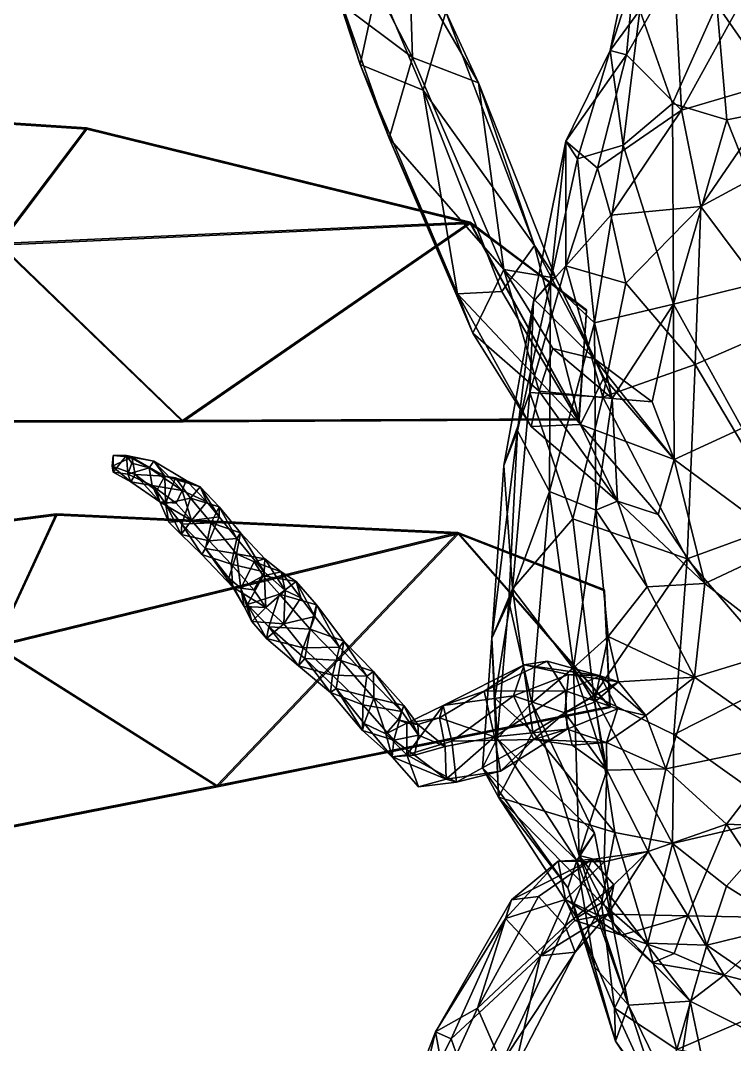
# Model space of a CAD drawing. Extents: x -0.038 to 0.038, y -0.0124 to 0.0347.
# Drawn here: x -0.00772 to -0.00054, y -0.00717 to 0.00313 of the extents above; entities that cross this region are included whole.
import ezdxf

# ---------------------------------------------------------------- set-up
doc = ezdxf.new("R2010")
doc.units = 0
doc.layers.add('DRAGNFLY$LWO', color=1, linetype='CONTINUOUS')

msp = doc.modelspace()

# ---------------------------------------------------------------- linework, layer by layer
at = {"layer": 'DRAGNFLY$LWO'}
for points in [[(0, 0.003018, 0.008512), (-0.00072, 0.003286, 0.008769), (0, 0.00751, 0.009779)], [(-0.003781, 0.002753, 0.006353), (-0.003811, 0.003695, 0.005991), (-0.004176, 0.003516, 0.006223)], [(-0.003444, 0.003213, 0.005571), (-0.003811, 0.003695, 0.005991), (-0.003117, 0.002499, 0.006169)], [(-0.003781, 0.002753, 0.006353), (-0.003117, 0.002499, 0.006169), (-0.003811, 0.003695, 0.005991)], [(-0.001553, 0.003571, 0.011023), (-0.001628, 0.003623, 0.010368), (-0.001792, 0.002824, 0.010406)], [(-0.001792, 0.002824, 0.010406), (-0.001628, 0.003623, 0.010368), (-0.001493, 0.00323, 0.009513)], [(-0.001553, 0.003571, 0.011023), (-0.001629, 0.002781, 0.011817), (-0.00115, 0.003617, 0.012001)], [(-0.001629, 0.002781, 0.011817), (-0.001074, 0.002223, 0.012993), (-0.00115, 0.003617, 0.012001)], [(-0.000341, 0.003558, 0.012691), (-0.00115, 0.003617, 0.012001), (-0.001074, 0.002223, 0.012993)], [(-0.004129, 0.003504, 0.005316), (-0.004307, 0.002682, 0.005535), (-0.004557, 0.003456, 0.005511)], [(-0.004486, 0.003282, 0.005959), (-0.003781, 0.002753, 0.006353), (-0.004176, 0.003516, 0.006223)], [(-0.004307, 0.002682, 0.005535), (-0.004129, 0.003504, 0.005316), (-0.003671, 0.002425, 0.005325)], [(-0.003444, 0.003213, 0.005571), (-0.003671, 0.002425, 0.005325), (-0.004129, 0.003504, 0.005316)], [(-0.001629, 0.002781, 0.011817), (-0.001553, 0.003571, 0.011023), (-0.001792, 0.002824, 0.010406)], [(0, 0.002542, 0.013335), (-0.000341, 0.003558, 0.012691), (-0.001074, 0.002223, 0.012993)], [(-0.004307, 0.002682, 0.005535), (-0.004486, 0.003282, 0.005959), (-0.004557, 0.003456, 0.005511)], [(-0.003781, 0.002753, 0.006353), (-0.004486, 0.003282, 0.005959), (-0.004014, 0.001943, 0.006141)], [(-0.004307, 0.002682, 0.005535), (-0.004014, 0.001943, 0.006141), (-0.004486, 0.003282, 0.005959)], [(-0.002552, 0.000862, 0.00596), (-0.003671, 0.002425, 0.005325), (-0.003444, 0.003213, 0.005571)], [(-0.002552, 0.000862, 0.00596), (-0.003444, 0.003213, 0.005571), (-0.003117, 0.002499, 0.006169)], [(-0.001792, 0.002824, 0.010406), (-0.001493, 0.00323, 0.009513), (-0.001661, 0.001871, 0.009329)], [(-0.001493, 0.00323, 0.009513), (-0.001164, 0.002291, 0.008907), (-0.001661, 0.001871, 0.009329)], [(-0.001493, 0.00323, 0.009513), (-0.00072, 0.003286, 0.008769), (-0.001164, 0.002291, 0.008907)], [(-0.000618, 0.002126, 0.008485), (-0.001164, 0.002291, 0.008907), (-0.00072, 0.003286, 0.008769)], [(-0.00072, 0.003286, 0.008769), (0, 0.002249, 0.008397), (-0.000618, 0.002126, 0.008485)], [(0, 0.002249, 0.008397), (-0.00072, 0.003286, 0.008769), (0, 0.003018, 0.008512)], [(-0.002239, 0.00191, 0.011663), (-0.001792, 0.002824, 0.010406), (-0.002119, 0.001733, 0.010044)], [(-0.001629, 0.002781, 0.011817), (-0.001792, 0.002824, 0.010406), (-0.002239, 0.00191, 0.011663)], [(-0.001629, 0.002781, 0.011817), (-0.002239, 0.00191, 0.011663), (-0.001921, 0.001639, 0.01309)], [(-0.002119, 0.001733, 0.010044), (-0.001792, 0.002824, 0.010406), (-0.001661, 0.001871, 0.009329)], [(-0.001074, 0.002223, 0.012993), (-0.001629, 0.002781, 0.011817), (-0.001921, 0.001639, 0.01309)], [(-0.003671, 0.002425, 0.005325), (-0.003327, 0.000377, 0.005948), (-0.004307, 0.002682, 0.005535)], [(-0.003327, 0.000377, 0.005948), (-0.004014, 0.001943, 0.006141), (-0.004307, 0.002682, 0.005535)], [(-0.004014, 0.001943, 0.006141), (-0.002862, 0.000621, 0.006762), (-0.003781, 0.002753, 0.006353)], [(-0.002862, 0.000621, 0.006762), (-0.003117, 0.002499, 0.006169), (-0.003781, 0.002753, 0.006353)], [(-0.002862, 0.000621, 0.006762), (-0.002339, 0.000532, 0.006526), (-0.003117, 0.002499, 0.006169)], [(-0.003117, 0.002499, 0.006169), (-0.002339, 0.000532, 0.006526), (-0.002552, 0.000862, 0.00596)], [(0, 0.002542, 0.013335), (-0.001074, 0.002223, 0.012993), (-0.000882, 0.001253, 0.014261)], [(0, 0.001731, 0.014349), (0, 0.002542, 0.013335), (-0.000882, 0.001253, 0.014261)], [(-0.003327, 0.000377, 0.005948), (-0.003671, 0.002425, 0.005325), (-0.002881, 0.000401, 0.00575)], [(-0.002552, 0.000862, 0.00596), (-0.002881, 0.000401, 0.00575), (-0.003671, 0.002425, 0.005325)], [(-0.007057, 0.002044, 0.014059), (-0.007055, 0.002031, 0.013875), (-0.011906, 0.002365, 0.013994)], [(-0.007055, 0.002031, 0.013875), (-0.011904, 0.002352, 0.01381), (-0.011906, 0.002365, 0.013994)], [(-0.007057, 0.002044, 0.014059), (-0.011906, 0.002365, 0.013994), (-0.007937, 0.000881, 0.014135)], [(-0.011904, 0.002352, 0.01381), (-0.007055, 0.002031, 0.013875), (-0.007935, 0.000867, 0.013951)], [(-0.001155, 0.000271, 0.0083), (-0.001661, 0.001871, 0.009329), (-0.001164, 0.002291, 0.008907)], [(-0.000618, 0.002126, 0.008485), (-0.001155, 0.000271, 0.0083), (-0.001164, 0.002291, 0.008907)], [(-0.001074, 0.002223, 0.012993), (-0.001921, 0.001639, 0.01309), (-0.001784, 0.001166, 0.013928)], [(-0.001074, 0.002223, 0.012993), (-0.001784, 0.001166, 0.013928), (-0.000882, 0.001253, 0.014261)], [(0, 0.002249, 0.008397), (0, 0.000561, 0.008068), (-0.000618, 0.002126, 0.008485)], [(-0.001155, 0.000271, 0.0083), (-0.000618, 0.002126, 0.008485), (0, 0.000561, 0.008068)], [(-0.007057, 0.002044, 0.014059), (-0.007937, 0.000881, 0.014135), (-0.003199, 0.001097, 0.014161)], [(-0.007935, 0.000867, 0.013951), (-0.007055, 0.002031, 0.013875), (-0.003198, 0.001084, 0.013976)], [(-0.003199, 0.001097, 0.014161), (-0.003198, 0.001084, 0.013976), (-0.007057, 0.002044, 0.014059)], [(-0.003198, 0.001084, 0.013976), (-0.007055, 0.002031, 0.013875), (-0.007057, 0.002044, 0.014059)], [(-0.002862, 0.000621, 0.006762), (-0.004014, 0.001943, 0.006141), (-0.003174, -0.00002, 0.00655)], [(-0.003327, 0.000377, 0.005948), (-0.003174, -0.00002, 0.00655), (-0.004014, 0.001943, 0.006141)], [(-0.002239, 0.00191, 0.011663), (-0.002392, 0.0005, 0.010521), (-0.002562, 0.000299, 0.012395)], [(-0.002239, 0.00191, 0.011663), (-0.002562, 0.000299, 0.012395), (-0.002237, 0.000656, 0.013671)], [(-0.002239, 0.00191, 0.011663), (-0.002119, 0.001733, 0.010044), (-0.002392, 0.0005, 0.010521)], [(-0.002239, 0.00191, 0.011663), (-0.002237, 0.000656, 0.013671), (-0.001921, 0.001639, 0.01309)], [(-0.001948, 0.000085, 0.009035), (-0.002119, 0.001733, 0.010044), (-0.001661, 0.001871, 0.009329)], [(-0.001155, 0.000271, 0.0083), (-0.001948, 0.000085, 0.009035), (-0.001661, 0.001871, 0.009329)], [(-0.002392, 0.0005, 0.010521), (-0.002119, 0.001733, 0.010044), (-0.001948, 0.000085, 0.009035)], [(-0.000882, 0.001253, 0.014261), (0, 0.000075, 0.014982), (0, 0.001731, 0.014349)], [(-0.001784, 0.001166, 0.013928), (-0.001921, 0.001639, 0.01309), (-0.002237, 0.000656, 0.013671)], [(-0.001634, 0.000483, 0.014403), (-0.000882, 0.001253, 0.014261), (-0.001784, 0.001166, 0.013928)], [(-0.000882, 0.001253, 0.014261), (-0.001634, 0.000483, 0.014403), (-0.000937, -0.000335, 0.01489)], [(0, 0.000075, 0.014982), (-0.000882, 0.001253, 0.014261), (-0.000937, -0.000335, 0.01489)], [(-0.001634, 0.000483, 0.014403), (-0.001784, 0.001166, 0.013928), (-0.002237, 0.000656, 0.013671)], [(-0.007937, 0.000881, 0.014135), (-0.00609, -0.000899, 0.014278), (-0.003199, 0.001097, 0.014161)], [(-0.006088, -0.000912, 0.014094), (-0.007935, 0.000867, 0.013951), (-0.003198, 0.001084, 0.013976)], [(-0.003199, 0.001097, 0.014161), (-0.00609, -0.000899, 0.014278), (-0.002106, -0.00088, 0.014311)], [(-0.006088, -0.000912, 0.014094), (-0.003198, 0.001084, 0.013976), (-0.002104, -0.000893, 0.014127)], [(-0.002031, 0.000204, 0.014207), (-0.002029, 0.000215, 0.014073), (-0.003199, 0.001097, 0.014161)], [(-0.002029, 0.000215, 0.014073), (-0.003198, 0.001084, 0.013976), (-0.003199, 0.001097, 0.014161)], [(-0.002031, 0.000204, 0.014207), (-0.003199, 0.001097, 0.014161), (-0.002106, -0.00088, 0.014311)], [(-0.003198, 0.001084, 0.013976), (-0.002029, 0.000215, 0.014073), (-0.002104, -0.000893, 0.014127)], [(-0.007937, 0.000881, 0.014135), (-0.010062, -0.0009, 0.014244), (-0.00609, -0.000899, 0.014278)], [(-0.01006, -0.000914, 0.01406), (-0.007935, 0.000867, 0.013951), (-0.006088, -0.000912, 0.014094)], [(-0.002552, 0.000862, 0.00596), (-0.00209, -0.000939, 0.006649), (-0.002881, 0.000401, 0.00575)], [(-0.00209, -0.000939, 0.006649), (-0.002552, 0.000862, 0.00596), (-0.001857, -0.000466, 0.006695)], [(-0.002339, 0.000532, 0.006526), (-0.001857, -0.000466, 0.006695), (-0.002552, 0.000862, 0.00596)], [(-0.002506, -0.000604, 0.007187), (-0.002862, 0.000621, 0.006762), (-0.003174, -0.00002, 0.00655)], [(-0.002506, -0.000604, 0.007187), (-0.002367, -0.000174, 0.007272), (-0.002862, 0.000621, 0.006762)], [(-0.00195, -0.000278, 0.007184), (-0.002862, 0.000621, 0.006762), (-0.002367, -0.000174, 0.007272)], [(-0.002862, 0.000621, 0.006762), (-0.00195, -0.000278, 0.007184), (-0.002339, 0.000532, 0.006526)], [(-0.002237, 0.000656, 0.013671), (-0.002601, -0.000616, 0.013962), (-0.001866, -0.000665, 0.014601)], [(-0.002562, 0.000299, 0.012395), (-0.002601, -0.000616, 0.013962), (-0.002237, 0.000656, 0.013671)], [(-0.001634, 0.000483, 0.014403), (-0.002237, 0.000656, 0.013671), (-0.001866, -0.000665, 0.014601)], [(-0.001857, -0.000466, 0.006695), (-0.002339, 0.000532, 0.006526), (-0.00195, -0.000278, 0.007184)], [(0, 0.000561, 0.008068), (-0.000466, -0.000975, 0.007704), (-0.001155, 0.000271, 0.0083)], [(-0.002724, -0.001001, 0.011338), (-0.002562, 0.000299, 0.012395), (-0.002392, 0.0005, 0.010521)], [(-0.002724, -0.001001, 0.011338), (-0.002392, 0.0005, 0.010521), (-0.002402, -0.001611, 0.009374)], [(-0.002402, -0.001611, 0.009374), (-0.002392, 0.0005, 0.010521), (-0.001948, 0.000085, 0.009035)], [(-0.001634, 0.000483, 0.014403), (-0.001866, -0.000665, 0.014601), (-0.000937, -0.000335, 0.01489)], [(-0.00209, -0.000939, 0.006649), (-0.003327, 0.000377, 0.005948), (-0.002881, 0.000401, 0.00575)], [(-0.002587, -0.00096, 0.006734), (-0.003174, -0.00002, 0.00655), (-0.003327, 0.000377, 0.005948)], [(-0.00209, -0.000939, 0.006649), (-0.002587, -0.00096, 0.006734), (-0.003327, 0.000377, 0.005948)], [(-0.002562, 0.000299, 0.012395), (-0.002724, -0.001001, 0.011338), (-0.00286, -0.00135, 0.013152)], [(-0.00286, -0.00135, 0.013152), (-0.002601, -0.000616, 0.013962), (-0.002562, 0.000299, 0.012395)], [(-0.002104, -0.000893, 0.014127), (-0.002029, 0.000215, 0.014073), (-0.002031, 0.000204, 0.014207)], [(-0.001772, -0.000676, 0.008041), (-0.001948, 0.000085, 0.009035), (-0.001155, 0.000271, 0.0083)], [(-0.001772, -0.000676, 0.008041), (-0.001155, 0.000271, 0.0083), (-0.001371, -0.000709, 0.0079)], [(-0.001155, 0.000271, 0.0083), (-0.001148, -0.001289, 0.007559), (-0.001371, -0.000709, 0.0079)], [(-0.001155, 0.000271, 0.0083), (-0.000466, -0.000975, 0.007704), (-0.001148, -0.001289, 0.007559)], [(-0.002106, -0.00088, 0.014311), (-0.002104, -0.000893, 0.014127), (-0.002031, 0.000204, 0.014207)], [(-0.002402, -0.001611, 0.009374), (-0.001948, 0.000085, 0.009035), (-0.001937, -0.001801, 0.008259)], [(-0.001948, 0.000085, 0.009035), (-0.001772, -0.000676, 0.008041), (-0.001937, -0.001801, 0.008259)], [(0, 0.000075, 0.014982), (-0.000937, -0.000335, 0.01489), (0, -0.001916, 0.015289)], [(-0.002587, -0.00096, 0.006734), (-0.002506, -0.000604, 0.007187), (-0.003174, -0.00002, 0.00655)], [(-0.002506, -0.000604, 0.007187), (-0.001772, -0.000676, 0.008041), (-0.002367, -0.000174, 0.007272)], [(-0.001772, -0.000676, 0.008041), (-0.00195, -0.000278, 0.007184), (-0.002367, -0.000174, 0.007272)], [(-0.001772, -0.000676, 0.008041), (-0.001371, -0.000709, 0.0079), (-0.00195, -0.000278, 0.007184)], [(-0.001148, -0.001289, 0.007559), (-0.00195, -0.000278, 0.007184), (-0.001371, -0.000709, 0.0079)], [(-0.00195, -0.000278, 0.007184), (-0.001148, -0.001289, 0.007559), (-0.001857, -0.000466, 0.006695)], [(-0.001866, -0.000665, 0.014601), (-0.001019, -0.00229, 0.015336), (-0.000937, -0.000335, 0.01489)], [(-0.000937, -0.000335, 0.01489), (-0.001019, -0.00229, 0.015336), (0, -0.001916, 0.015289)], [(-0.001148, -0.001289, 0.007559), (-0.00209, -0.000939, 0.006649), (-0.001857, -0.000466, 0.006695)], [(-0.00286, -0.00135, 0.013152), (-0.002775, -0.00259, 0.014285), (-0.002601, -0.000616, 0.013962)], [(-0.002775, -0.00259, 0.014285), (-0.002169, -0.001887, 0.01486), (-0.002601, -0.000616, 0.013962)], [(-0.002169, -0.001887, 0.01486), (-0.001866, -0.000665, 0.014601), (-0.002601, -0.000616, 0.013962)], [(-0.001719, -0.001711, 0.007633), (-0.002506, -0.000604, 0.007187), (-0.002587, -0.00096, 0.006734)], [(-0.001772, -0.000676, 0.008041), (-0.002506, -0.000604, 0.007187), (-0.001719, -0.001711, 0.007633)], [(-0.001866, -0.000665, 0.014601), (-0.002169, -0.001887, 0.01486), (-0.001019, -0.00229, 0.015336)], [(-0.001772, -0.000676, 0.008041), (-0.001719, -0.001711, 0.007633), (-0.001937, -0.001801, 0.008259)], [(-0.00609, -0.000899, 0.014278), (-0.010062, -0.0009, 0.014244), (-0.006088, -0.000912, 0.014094)], [(-0.01006, -0.000914, 0.01406), (-0.006088, -0.000912, 0.014094), (-0.010062, -0.0009, 0.014244)], [(-0.00609, -0.000899, 0.014278), (-0.006088, -0.000912, 0.014094), (-0.002106, -0.00088, 0.014311)], [(-0.006088, -0.000912, 0.014094), (-0.002104, -0.000893, 0.014127), (-0.002106, -0.00088, 0.014311)], [(-0.002982, -0.003088, 0.012381), (-0.002724, -0.001001, 0.011338), (-0.00281, -0.002718, 0.01032)], [(-0.002982, -0.003088, 0.012381), (-0.00286, -0.00135, 0.013152), (-0.002724, -0.001001, 0.011338)], [(-0.00281, -0.002718, 0.01032), (-0.002724, -0.001001, 0.011338), (-0.002402, -0.001611, 0.009374)], [(-0.00209, -0.000939, 0.006649), (-0.001719, -0.001711, 0.007633), (-0.002587, -0.00096, 0.006734)], [(-0.001719, -0.001711, 0.007633), (-0.00209, -0.000939, 0.006649), (-0.00131, -0.001844, 0.007546)], [(-0.001148, -0.001289, 0.007559), (-0.00131, -0.001844, 0.007546), (-0.00209, -0.000939, 0.006649)], [(0, -0.002142, 0.007358), (-0.001148, -0.001289, 0.007559), (-0.000466, -0.000975, 0.007704)], [(-0.006787, -0.001419, 0.000161), (-0.006799, -0.001358, 0.000281), (-0.006789, -0.001251, 0.000208)], [(-0.006601, -0.001266, 0.000425), (-0.006789, -0.001251, 0.000208), (-0.006799, -0.001358, 0.000281)], [(-0.006799, -0.001358, 0.000281), (-0.006569, -0.001442, 0.000566), (-0.006601, -0.001266, 0.000425)], [(-0.006601, -0.001266, 0.000425), (-0.006655, -0.001251, 0.000141), (-0.006789, -0.001251, 0.000208)], [(-0.006787, -0.001419, 0.000161), (-0.006789, -0.001251, 0.000208), (-0.006655, -0.001251, 0.000141)], [(-0.006642, -0.001439, 0.00011), (-0.006787, -0.001419, 0.000161), (-0.006655, -0.001251, 0.000141)], [(-0.006642, -0.001439, 0.00011), (-0.006655, -0.001251, 0.000141), (-0.006602, -0.001328, 0.000057)], [(-0.006655, -0.001251, 0.000141), (-0.00638, -0.001306, 0.00046), (-0.006428, -0.001375, 0.00026)], [(-0.006428, -0.001375, 0.00026), (-0.006602, -0.001328, 0.000057), (-0.006655, -0.001251, 0.000141)], [(-0.006601, -0.001266, 0.000425), (-0.00638, -0.001306, 0.00046), (-0.006655, -0.001251, 0.000141)], [(-0.006428, -0.001375, 0.00026), (-0.006642, -0.001439, 0.00011), (-0.006602, -0.001328, 0.000057)], [(-0.006269, -0.001457, 0.00088), (-0.00638, -0.001306, 0.00046), (-0.006601, -0.001266, 0.000425)], [(-0.006269, -0.001457, 0.00088), (-0.006601, -0.001266, 0.000425), (-0.006569, -0.001442, 0.000566)], [(-0.006095, -0.001603, 0.000671), (-0.006428, -0.001375, 0.00026), (-0.00638, -0.001306, 0.00046)], [(-0.00638, -0.001306, 0.00046), (-0.006054, -0.001503, 0.000824), (-0.006095, -0.001603, 0.000671)], [(-0.006269, -0.001457, 0.00088), (-0.006054, -0.001503, 0.000824), (-0.00638, -0.001306, 0.00046)], [(-0.00131, -0.001844, 0.007546), (-0.001148, -0.001289, 0.007559), (-0.00084, -0.002537, 0.007399)], [(0, -0.002142, 0.007358), (-0.00084, -0.002537, 0.007399), (-0.001148, -0.001289, 0.007559)], [(-0.006611, -0.001515, 0.000373), (-0.006569, -0.001442, 0.000566), (-0.006799, -0.001358, 0.000281)], [(-0.006611, -0.001515, 0.000373), (-0.006799, -0.001358, 0.000281), (-0.006787, -0.001419, 0.000161)], [(-0.006611, -0.001515, 0.000373), (-0.006787, -0.001419, 0.000161), (-0.006642, -0.001439, 0.00011)], [(-0.006428, -0.001375, 0.00026), (-0.006397, -0.001551, 0.000401), (-0.006642, -0.001439, 0.00011)], [(-0.006642, -0.001439, 0.00011), (-0.006397, -0.001551, 0.000401), (-0.006611, -0.001515, 0.000373)], [(-0.00632, -0.001716, 0.000766), (-0.006569, -0.001442, 0.000566), (-0.006611, -0.001515, 0.000373)], [(-0.006569, -0.001442, 0.000566), (-0.006354, -0.001604, 0.000889), (-0.006269, -0.001457, 0.00088)], [(-0.00632, -0.001716, 0.000766), (-0.006354, -0.001604, 0.000889), (-0.006569, -0.001442, 0.000566)], [(-0.006095, -0.001603, 0.000671), (-0.006397, -0.001551, 0.000401), (-0.006428, -0.001375, 0.00026)], [(-0.00286, -0.00135, 0.013152), (-0.002982, -0.003088, 0.012381), (-0.002775, -0.00259, 0.014285)], [(-0.00632, -0.001716, 0.000766), (-0.006611, -0.001515, 0.000373), (-0.006397, -0.001551, 0.000401)], [(-0.006264, -0.001732, 0.001116), (-0.006269, -0.001457, 0.00088), (-0.006354, -0.001604, 0.000889)], [(-0.006269, -0.001457, 0.00088), (-0.006163, -0.001474, 0.001175), (-0.005913, -0.001565, 0.001064)], [(-0.005913, -0.001565, 0.001064), (-0.006054, -0.001503, 0.000824), (-0.006269, -0.001457, 0.00088)], [(-0.006264, -0.001732, 0.001116), (-0.006163, -0.001474, 0.001175), (-0.006269, -0.001457, 0.00088)], [(-0.006011, -0.001678, 0.001329), (-0.006163, -0.001474, 0.001175), (-0.006264, -0.001732, 0.001116)], [(-0.006011, -0.001678, 0.001329), (-0.005913, -0.001565, 0.001064), (-0.006163, -0.001474, 0.001175)], [(-0.005847, -0.001717, 0.000877), (-0.006095, -0.001603, 0.000671), (-0.006054, -0.001503, 0.000824)], [(-0.006054, -0.001503, 0.000824), (-0.005913, -0.001565, 0.001064), (-0.005847, -0.001717, 0.000877)], [(-0.006095, -0.001603, 0.000671), (-0.006156, -0.001731, 0.000701), (-0.006397, -0.001551, 0.000401)], [(-0.006397, -0.001551, 0.000401), (-0.006156, -0.001731, 0.000701), (-0.00632, -0.001716, 0.000766)], [(-0.006264, -0.001732, 0.001116), (-0.006354, -0.001604, 0.000889), (-0.00632, -0.001716, 0.000766)], [(-0.006001, -0.001905, 0.000871), (-0.006156, -0.001731, 0.000701), (-0.006095, -0.001603, 0.000671)], [(-0.006095, -0.001603, 0.000671), (-0.005847, -0.001717, 0.000877), (-0.006001, -0.001905, 0.000871)], [(-0.006011, -0.001678, 0.001329), (-0.005722, -0.001768, 0.001297), (-0.005913, -0.001565, 0.001064)], [(-0.005913, -0.001565, 0.001064), (-0.005722, -0.001768, 0.001297), (-0.005722, -0.001868, 0.001055)], [(-0.005722, -0.001868, 0.001055), (-0.005847, -0.001717, 0.000877), (-0.005913, -0.001565, 0.001064)], [(-0.002402, -0.001611, 0.009374), (-0.002579, -0.003739, 0.009134), (-0.00281, -0.002718, 0.01032)], [(-0.002402, -0.001611, 0.009374), (-0.002161, -0.003386, 0.008192), (-0.002579, -0.003739, 0.009134)], [(-0.002402, -0.001611, 0.009374), (-0.001937, -0.001801, 0.008259), (-0.002161, -0.003386, 0.008192)], [(-0.006001, -0.001905, 0.000871), (-0.006228, -0.001919, 0.000962), (-0.00632, -0.001716, 0.000766)], [(-0.006001, -0.001905, 0.000871), (-0.00632, -0.001716, 0.000766), (-0.006156, -0.001731, 0.000701)], [(-0.00632, -0.001716, 0.000766), (-0.006228, -0.001919, 0.000962), (-0.006264, -0.001732, 0.001116)], [(-0.006264, -0.001732, 0.001116), (-0.006097, -0.00194, 0.001372), (-0.006011, -0.001678, 0.001329)], [(-0.006106, -0.002043, 0.001133), (-0.006097, -0.00194, 0.001372), (-0.006264, -0.001732, 0.001116)], [(-0.006106, -0.002043, 0.001133), (-0.006264, -0.001732, 0.001116), (-0.006228, -0.001919, 0.000962)], [(-0.005802, -0.001927, 0.001584), (-0.006011, -0.001678, 0.001329), (-0.006097, -0.00194, 0.001372)], [(-0.005802, -0.001927, 0.001584), (-0.005722, -0.001768, 0.001297), (-0.006011, -0.001678, 0.001329)], [(-0.005722, -0.001868, 0.001055), (-0.006001, -0.001905, 0.000871), (-0.005847, -0.001717, 0.000877)], [(-0.001719, -0.001711, 0.007633), (-0.00142, -0.00257, 0.007631), (-0.001937, -0.001801, 0.008259)], [(-0.001719, -0.001711, 0.007633), (-0.00131, -0.001844, 0.007546), (-0.00084, -0.002537, 0.007399)], [(-0.001719, -0.001711, 0.007633), (-0.00084, -0.002537, 0.007399), (-0.00142, -0.00257, 0.007631)], [(-0.012247, -0.002461, 0.014547), (-0.007362, -0.001836, 0.014637), (-0.012241, -0.002475, 0.014362)], [(-0.007362, -0.001836, 0.014637), (-0.012247, -0.002461, 0.014547), (-0.007976, -0.003162, 0.014715)], [(-0.007356, -0.001849, 0.014452), (-0.012241, -0.002475, 0.014362), (-0.007362, -0.001836, 0.014637)], [(-0.012241, -0.002475, 0.014362), (-0.007356, -0.001849, 0.014452), (-0.007971, -0.003175, 0.014531)], [(-0.007362, -0.001836, 0.014637), (-0.007976, -0.003162, 0.014715), (-0.003322, -0.002023, 0.014762)], [(-0.007971, -0.003175, 0.014531), (-0.007356, -0.001849, 0.014452), (-0.003316, -0.002037, 0.014578)], [(-0.003322, -0.002023, 0.014762), (-0.003316, -0.002037, 0.014578), (-0.007362, -0.001836, 0.014637)], [(-0.003316, -0.002037, 0.014578), (-0.007356, -0.001849, 0.014452), (-0.007362, -0.001836, 0.014637)], [(-0.005802, -0.001927, 0.001584), (-0.005509, -0.002027, 0.001601), (-0.005722, -0.001768, 0.001297)], [(-0.005722, -0.001768, 0.001297), (-0.005509, -0.002027, 0.001601), (-0.005544, -0.002084, 0.001339)], [(-0.005544, -0.002084, 0.001339), (-0.005722, -0.001868, 0.001055), (-0.005722, -0.001768, 0.001297)], [(-0.002161, -0.003386, 0.008192), (-0.001937, -0.001801, 0.008259), (-0.001813, -0.003072, 0.007667)], [(-0.001937, -0.001801, 0.008259), (-0.00142, -0.00257, 0.007631), (-0.001813, -0.003072, 0.007667)], [(-0.006106, -0.002043, 0.001133), (-0.006228, -0.001919, 0.000962), (-0.006001, -0.001905, 0.000871)], [(-0.006001, -0.001905, 0.000871), (-0.005823, -0.002107, 0.00111), (-0.006106, -0.002043, 0.001133)], [(-0.005897, -0.002246, 0.001408), (-0.006097, -0.00194, 0.001372), (-0.006106, -0.002043, 0.001133)], [(-0.006097, -0.00194, 0.001372), (-0.005859, -0.002187, 0.00167), (-0.005802, -0.001927, 0.001584)], [(-0.005897, -0.002246, 0.001408), (-0.005859, -0.002187, 0.00167), (-0.006097, -0.00194, 0.001372)], [(-0.005722, -0.001868, 0.001055), (-0.005823, -0.002107, 0.00111), (-0.006001, -0.001905, 0.000871)], [(-0.005549, -0.00224, 0.001971), (-0.005802, -0.001927, 0.001584), (-0.005859, -0.002187, 0.00167)], [(-0.005544, -0.002084, 0.001339), (-0.005823, -0.002107, 0.00111), (-0.005722, -0.001868, 0.001055)], [(-0.005549, -0.00224, 0.001971), (-0.005509, -0.002027, 0.001601), (-0.005802, -0.001927, 0.001584)], [(-0.001956, -0.003665, 0.014969), (-0.002169, -0.001887, 0.01486), (-0.002775, -0.00259, 0.014285)], [(-0.002169, -0.001887, 0.01486), (-0.001956, -0.003665, 0.014969), (-0.001019, -0.00229, 0.015336)], [(-0.001019, -0.00229, 0.015336), (0, -0.003472, 0.015403), (0, -0.001916, 0.015289)], [(-0.007976, -0.003162, 0.014715), (-0.005747, -0.004568, 0.014878), (-0.003322, -0.002023, 0.014762)], [(-0.005741, -0.004581, 0.014694), (-0.007971, -0.003175, 0.014531), (-0.003316, -0.002037, 0.014578)], [(-0.005897, -0.002246, 0.001408), (-0.006106, -0.002043, 0.001133), (-0.005823, -0.002107, 0.00111)], [(-0.003322, -0.002023, 0.014762), (-0.005747, -0.004568, 0.014878), (-0.001797, -0.003773, 0.01493)], [(-0.005741, -0.004581, 0.014694), (-0.003316, -0.002037, 0.014578), (-0.001791, -0.003786, 0.014746)], [(-0.005549, -0.00224, 0.001971), (-0.005265, -0.00229, 0.001942), (-0.005509, -0.002027, 0.001601)], [(-0.005269, -0.00242, 0.00171), (-0.005544, -0.002084, 0.001339), (-0.005509, -0.002027, 0.001601)], [(-0.005509, -0.002027, 0.001601), (-0.005265, -0.00229, 0.001942), (-0.005269, -0.00242, 0.00171)], [(-0.001854, -0.002597, 0.014844), (-0.001848, -0.00261, 0.01466), (-0.003322, -0.002023, 0.014762)], [(-0.001848, -0.00261, 0.01466), (-0.003316, -0.002037, 0.014578), (-0.003322, -0.002023, 0.014762)], [(-0.001854, -0.002597, 0.014844), (-0.003322, -0.002023, 0.014762), (-0.001797, -0.003773, 0.01493)], [(-0.003316, -0.002037, 0.014578), (-0.001848, -0.00261, 0.01466), (-0.001791, -0.003786, 0.014746)], [(-0.005823, -0.002107, 0.00111), (-0.005603, -0.002343, 0.001425), (-0.005897, -0.002246, 0.001408)], [(-0.005544, -0.002084, 0.001339), (-0.005603, -0.002343, 0.001425), (-0.005823, -0.002107, 0.00111)], [(-0.005269, -0.00242, 0.00171), (-0.005603, -0.002343, 0.001425), (-0.005544, -0.002084, 0.001339)], [(0, -0.002142, 0.007358), (0, -0.003191, 0.007084), (-0.00084, -0.002537, 0.007399)], [(-0.005586, -0.002574, 0.001774), (-0.005859, -0.002187, 0.00167), (-0.005897, -0.002246, 0.001408)], [(-0.005586, -0.002574, 0.001774), (-0.005897, -0.002246, 0.001408), (-0.005603, -0.002343, 0.001425)], [(-0.005859, -0.002187, 0.00167), (-0.005626, -0.002485, 0.001978), (-0.005549, -0.00224, 0.001971)], [(-0.005586, -0.002574, 0.001774), (-0.005626, -0.002485, 0.001978), (-0.005859, -0.002187, 0.00167)], [(-0.005506, -0.002586, 0.002202), (-0.005549, -0.00224, 0.001971), (-0.005626, -0.002485, 0.001978)], [(-0.005372, -0.002319, 0.002224), (-0.005265, -0.00229, 0.001942), (-0.005549, -0.00224, 0.001971)], [(-0.005506, -0.002586, 0.002202), (-0.005372, -0.002319, 0.002224), (-0.005549, -0.00224, 0.001971)], [(-0.005603, -0.002343, 0.001425), (-0.005374, -0.002602, 0.001714), (-0.005586, -0.002574, 0.001774)], [(-0.005269, -0.00242, 0.00171), (-0.005374, -0.002602, 0.001714), (-0.005603, -0.002343, 0.001425)], [(-0.005282, -0.002459, 0.002368), (-0.005372, -0.002319, 0.002224), (-0.005506, -0.002586, 0.002202)], [(-0.005372, -0.002319, 0.002224), (-0.0051, -0.002419, 0.00213), (-0.005265, -0.00229, 0.001942)], [(-0.005282, -0.002459, 0.002368), (-0.0051, -0.002419, 0.00213), (-0.005372, -0.002319, 0.002224)], [(-0.005061, -0.002609, 0.00193), (-0.005269, -0.00242, 0.00171), (-0.005265, -0.00229, 0.001942)], [(-0.005265, -0.00229, 0.001942), (-0.0051, -0.002419, 0.00213), (-0.005061, -0.002609, 0.00193)], [(-0.001956, -0.003665, 0.014969), (-0.001153, -0.004055, 0.015266), (-0.001019, -0.00229, 0.015336)], [(-0.001019, -0.00229, 0.015336), (-0.001153, -0.004055, 0.015266), (0, -0.003472, 0.015403)], [(-0.005506, -0.002586, 0.002202), (-0.005437, -0.002747, 0.002375), (-0.005282, -0.002459, 0.002368)], [(-0.005117, -0.002645, 0.002574), (-0.005282, -0.002459, 0.002368), (-0.005437, -0.002747, 0.002375)], [(-0.005254, -0.00278, 0.001896), (-0.005374, -0.002602, 0.001714), (-0.005269, -0.00242, 0.00171)], [(-0.005282, -0.002459, 0.002368), (-0.004948, -0.002518, 0.002279), (-0.0051, -0.002419, 0.00213)], [(-0.005117, -0.002645, 0.002574), (-0.004948, -0.002518, 0.002279), (-0.005282, -0.002459, 0.002368)], [(-0.005269, -0.00242, 0.00171), (-0.005061, -0.002609, 0.00193), (-0.005254, -0.00278, 0.001896)], [(-0.0051, -0.002419, 0.00213), (-0.004948, -0.002518, 0.002279), (-0.004902, -0.002683, 0.00204)], [(-0.004902, -0.002683, 0.00204), (-0.005061, -0.002609, 0.00193), (-0.0051, -0.002419, 0.00213)], [(-0.005473, -0.002769, 0.002017), (-0.005506, -0.002586, 0.002202), (-0.005626, -0.002485, 0.001978)], [(-0.005473, -0.002769, 0.002017), (-0.005626, -0.002485, 0.001978), (-0.005586, -0.002574, 0.001774)], [(-0.005254, -0.00278, 0.001896), (-0.005473, -0.002769, 0.002017), (-0.005586, -0.002574, 0.001774)], [(-0.005254, -0.00278, 0.001896), (-0.005586, -0.002574, 0.001774), (-0.005374, -0.002602, 0.001714)], [(-0.005117, -0.002645, 0.002574), (-0.004746, -0.002751, 0.002553), (-0.004948, -0.002518, 0.002279)], [(-0.004948, -0.002518, 0.002279), (-0.004746, -0.002751, 0.002553), (-0.004761, -0.002868, 0.00223)], [(-0.004761, -0.002868, 0.00223), (-0.004902, -0.002683, 0.00204), (-0.004948, -0.002518, 0.002279)], [(-0.000946, -0.003478, 0.00706), (-0.001813, -0.003072, 0.007667), (-0.00142, -0.00257, 0.007631)], [(-0.00084, -0.002537, 0.007399), (-0.000946, -0.003478, 0.00706), (-0.00142, -0.00257, 0.007631)], [(-0.00084, -0.002537, 0.007399), (0, -0.003191, 0.007084), (-0.000946, -0.003478, 0.00706)], [(-0.005395, -0.002918, 0.002122), (-0.005437, -0.002747, 0.002375), (-0.005506, -0.002586, 0.002202)], [(-0.005395, -0.002918, 0.002122), (-0.005506, -0.002586, 0.002202), (-0.005473, -0.002769, 0.002017)], [(-0.005437, -0.002747, 0.002375), (-0.005224, -0.002972, 0.002642), (-0.005117, -0.002645, 0.002574)], [(-0.005072, -0.002944, 0.002018), (-0.005254, -0.00278, 0.001896), (-0.005061, -0.002609, 0.00193)], [(-0.004809, -0.002998, 0.002952), (-0.005117, -0.002645, 0.002574), (-0.005224, -0.002972, 0.002642)], [(-0.004809, -0.002998, 0.002952), (-0.004746, -0.002751, 0.002553), (-0.005117, -0.002645, 0.002574)], [(-0.005061, -0.002609, 0.00193), (-0.004902, -0.002683, 0.00204), (-0.005072, -0.002944, 0.002018)], [(-0.002982, -0.003088, 0.012381), (-0.002951, -0.00369, 0.013556), (-0.002775, -0.00259, 0.014285)], [(-0.002568, -0.004032, 0.013886), (-0.002775, -0.00259, 0.014285), (-0.002951, -0.00369, 0.013556)], [(-0.002568, -0.004032, 0.013886), (-0.001956, -0.003665, 0.014969), (-0.002775, -0.00259, 0.014285)], [(-0.001854, -0.002597, 0.014844), (-0.001797, -0.003773, 0.01493), (-0.001848, -0.00261, 0.01466)], [(-0.001791, -0.003786, 0.014746), (-0.001848, -0.00261, 0.01466), (-0.001797, -0.003773, 0.01493)], [(-0.005395, -0.002918, 0.002122), (-0.005473, -0.002769, 0.002017), (-0.005254, -0.00278, 0.001896)], [(-0.005247, -0.003092, 0.002323), (-0.005224, -0.002972, 0.002642), (-0.005437, -0.002747, 0.002375)], [(-0.005247, -0.003092, 0.002323), (-0.005437, -0.002747, 0.002375), (-0.005395, -0.002918, 0.002122)], [(-0.005254, -0.00278, 0.001896), (-0.005072, -0.002944, 0.002018), (-0.005395, -0.002918, 0.002122)], [(-0.004761, -0.002868, 0.00223), (-0.005072, -0.002944, 0.002018), (-0.004902, -0.002683, 0.00204)], [(-0.004809, -0.002998, 0.002952), (-0.004469, -0.003119, 0.002995), (-0.004746, -0.002751, 0.002553)], [(-0.004512, -0.003178, 0.002658), (-0.004761, -0.002868, 0.00223), (-0.004746, -0.002751, 0.002553)], [(-0.004746, -0.002751, 0.002553), (-0.004469, -0.003119, 0.002995), (-0.004512, -0.003178, 0.002658)], [(-0.002982, -0.003088, 0.012381), (-0.00281, -0.002718, 0.01032), (-0.002929, -0.004095, 0.010358)], [(-0.00281, -0.002718, 0.01032), (-0.002579, -0.003739, 0.009134), (-0.002929, -0.004095, 0.010358)], [(-0.004761, -0.002868, 0.00223), (-0.004877, -0.003185, 0.002305), (-0.005072, -0.002944, 0.002018)], [(-0.004512, -0.003178, 0.002658), (-0.004877, -0.003185, 0.002305), (-0.004761, -0.002868, 0.00223)], [(-0.005247, -0.003092, 0.002323), (-0.005395, -0.002918, 0.002122), (-0.005072, -0.002944, 0.002018)], [(-0.005072, -0.002944, 0.002018), (-0.004877, -0.003185, 0.002305), (-0.005247, -0.003092, 0.002323)], [(-0.004926, -0.003366, 0.00273), (-0.005224, -0.002972, 0.002642), (-0.005247, -0.003092, 0.002323)], [(-0.005224, -0.002972, 0.002642), (-0.004861, -0.003293, 0.00306), (-0.004809, -0.002998, 0.002952)], [(-0.004926, -0.003366, 0.00273), (-0.004861, -0.003293, 0.00306), (-0.005224, -0.002972, 0.002642)], [(-0.004499, -0.003313, 0.003398), (-0.004809, -0.002998, 0.002952), (-0.004861, -0.003293, 0.00306)], [(-0.004499, -0.003313, 0.003398), (-0.004469, -0.003119, 0.002995), (-0.004809, -0.002998, 0.002952)], [(-0.002915, -0.004685, 0.012572), (-0.002982, -0.003088, 0.012381), (-0.003077, -0.004392, 0.011229)], [(-0.002982, -0.003088, 0.012381), (-0.002929, -0.004095, 0.010358), (-0.003077, -0.004392, 0.011229)], [(-0.002951, -0.00369, 0.013556), (-0.002982, -0.003088, 0.012381), (-0.002915, -0.004685, 0.012572)], [(-0.002161, -0.003386, 0.008192), (-0.001813, -0.003072, 0.007667), (-0.001951, -0.003732, 0.00734)], [(-0.001813, -0.003072, 0.007667), (-0.001709, -0.003526, 0.007004), (-0.001951, -0.003732, 0.00734)], [(-0.000946, -0.003478, 0.00706), (-0.001709, -0.003526, 0.007004), (-0.001813, -0.003072, 0.007667)], [(-0.007976, -0.003162, 0.014715), (-0.00969, -0.005343, 0.014824), (-0.005747, -0.004568, 0.014878)], [(-0.009684, -0.005357, 0.01464), (-0.007971, -0.003175, 0.014531), (-0.005741, -0.004581, 0.014694)], [(-0.004926, -0.003366, 0.00273), (-0.005247, -0.003092, 0.002323), (-0.004877, -0.003185, 0.002305)], [(-0.004877, -0.003185, 0.002305), (-0.004582, -0.003461, 0.002777), (-0.004926, -0.003366, 0.00273)], [(-0.004512, -0.003178, 0.002658), (-0.004582, -0.003461, 0.002777), (-0.004877, -0.003185, 0.002305)], [(-0.004237, -0.00347, 0.003132), (-0.004582, -0.003461, 0.002777), (-0.004512, -0.003178, 0.002658)], [(-0.004237, -0.00347, 0.003132), (-0.004512, -0.003178, 0.002658), (-0.004469, -0.003119, 0.002995)], [(-0.004499, -0.003313, 0.003398), (-0.004171, -0.003421, 0.003476), (-0.004469, -0.003119, 0.002995)], [(-0.004469, -0.003119, 0.002995), (-0.004171, -0.003421, 0.003476), (-0.004237, -0.00347, 0.003132)], [(0, -0.003191, 0.007084), (0, -0.004148, 0.006983), (-0.000946, -0.003478, 0.00706)], [(-0.004605, -0.003635, 0.003192), (-0.004861, -0.003293, 0.00306), (-0.004926, -0.003366, 0.00273)], [(-0.004861, -0.003293, 0.00306), (-0.004548, -0.003592, 0.003538), (-0.004499, -0.003313, 0.003398)], [(-0.004605, -0.003635, 0.003192), (-0.004548, -0.003592, 0.003538), (-0.004861, -0.003293, 0.00306)], [(-0.004605, -0.003635, 0.003192), (-0.004926, -0.003366, 0.00273), (-0.004582, -0.003461, 0.002777)], [(-0.004167, -0.003692, 0.003995), (-0.004499, -0.003313, 0.003398), (-0.004548, -0.003592, 0.003538)], [(-0.004167, -0.003692, 0.003995), (-0.004171, -0.003421, 0.003476), (-0.004499, -0.003313, 0.003398)], [(-0.002658, -0.003355, 0.005569), (-0.003059, -0.003619, 0.004752), (-0.00347, -0.003763, 0.005046)], [(-0.002763, -0.003667, 0.005802), (-0.002658, -0.003355, 0.005569), (-0.00347, -0.003763, 0.005046)], [(-0.00224, -0.003616, 0.005177), (-0.003059, -0.003619, 0.004752), (-0.002427, -0.00332, 0.005282)], [(-0.002658, -0.003355, 0.005569), (-0.002427, -0.00332, 0.005282), (-0.003059, -0.003619, 0.004752)], [(-0.002763, -0.003667, 0.005802), (-0.00221, -0.003453, 0.00635), (-0.002658, -0.003355, 0.005569)], [(-0.002658, -0.003355, 0.005569), (-0.001892, -0.003467, 0.006191), (-0.002427, -0.00332, 0.005282)], [(-0.001892, -0.003467, 0.006191), (-0.002658, -0.003355, 0.005569), (-0.00221, -0.003453, 0.00635)], [(-0.002105, -0.005274, 0.008266), (-0.002579, -0.003739, 0.009134), (-0.002161, -0.003386, 0.008192)], [(-0.001892, -0.003467, 0.006191), (-0.00224, -0.003616, 0.005177), (-0.002427, -0.00332, 0.005282)], [(-0.001825, -0.004416, 0.007129), (-0.002161, -0.003386, 0.008192), (-0.001951, -0.003732, 0.00734)], [(-0.001825, -0.004416, 0.007129), (-0.002105, -0.005274, 0.008266), (-0.002161, -0.003386, 0.008192)], [(-0.004582, -0.003461, 0.002777), (-0.004277, -0.003758, 0.003267), (-0.004605, -0.003635, 0.003192)], [(-0.004237, -0.00347, 0.003132), (-0.004277, -0.003758, 0.003267), (-0.004582, -0.003461, 0.002777)], [(-0.003888, -0.003826, 0.003679), (-0.004277, -0.003758, 0.003267), (-0.004237, -0.00347, 0.003132)], [(-0.003888, -0.003826, 0.003679), (-0.004237, -0.00347, 0.003132), (-0.004171, -0.003421, 0.003476)], [(-0.004171, -0.003421, 0.003476), (-0.003865, -0.003766, 0.004007), (-0.003888, -0.003826, 0.003679)], [(-0.004167, -0.003692, 0.003995), (-0.003865, -0.003766, 0.004007), (-0.004171, -0.003421, 0.003476)], [(-0.00221, -0.003453, 0.00635), (-0.002763, -0.003667, 0.005802), (-0.002249, -0.003837, 0.006447)], [(-0.002249, -0.003837, 0.006447), (-0.001709, -0.003526, 0.007004), (-0.00221, -0.003453, 0.00635)], [(-0.001892, -0.003467, 0.006191), (-0.001718, -0.003799, 0.005979), (-0.00224, -0.003616, 0.005177)], [(-0.001709, -0.003526, 0.007004), (-0.001892, -0.003467, 0.006191), (-0.00221, -0.003453, 0.00635)], [(-0.001433, -0.003865, 0.00677), (-0.001892, -0.003467, 0.006191), (-0.001709, -0.003526, 0.007004)], [(-0.001892, -0.003467, 0.006191), (-0.001433, -0.003865, 0.00677), (-0.001718, -0.003799, 0.005979)], [(-0.000946, -0.003478, 0.00706), (-0.001433, -0.003865, 0.00677), (-0.001709, -0.003526, 0.007004)], [(-0.000946, -0.003478, 0.00706), (-0.001233, -0.0044, 0.006877), (-0.001433, -0.003865, 0.00677)], [(0, -0.004148, 0.006983), (-0.001233, -0.0044, 0.006877), (-0.000946, -0.003478, 0.00706)], [(-0.001153, -0.004055, 0.015266), (0, -0.004879, 0.014871), (0, -0.003472, 0.015403)], [(-0.004282, -0.004016, 0.00375), (-0.004548, -0.003592, 0.003538), (-0.004605, -0.003635, 0.003192)], [(-0.004548, -0.003592, 0.003538), (-0.004266, -0.003947, 0.004042), (-0.004167, -0.003692, 0.003995)], [(-0.004282, -0.004016, 0.00375), (-0.004266, -0.003947, 0.004042), (-0.004548, -0.003592, 0.003538)], [(-0.001709, -0.003526, 0.007004), (-0.002249, -0.003837, 0.006447), (-0.001951, -0.003732, 0.00734)], [(-0.004282, -0.004016, 0.00375), (-0.004605, -0.003635, 0.003192), (-0.004277, -0.003758, 0.003267)], [(-0.004049, -0.004049, 0.004364), (-0.004167, -0.003692, 0.003995), (-0.004266, -0.003947, 0.004042)], [(-0.003925, -0.003908, 0.004312), (-0.003865, -0.003766, 0.004007), (-0.004167, -0.003692, 0.003995)], [(-0.004049, -0.004049, 0.004364), (-0.003925, -0.003908, 0.004312), (-0.004167, -0.003692, 0.003995)], [(-0.002955, -0.004081, 0.004543), (-0.003507, -0.003888, 0.004454), (-0.003059, -0.003619, 0.004752)], [(-0.00347, -0.003763, 0.005046), (-0.003059, -0.003619, 0.004752), (-0.003507, -0.003888, 0.004454)], [(-0.002763, -0.003667, 0.005802), (-0.00347, -0.003763, 0.005046), (-0.003383, -0.004123, 0.005369)], [(-0.002559, -0.004105, 0.005661), (-0.002763, -0.003667, 0.005802), (-0.003383, -0.004123, 0.005369)], [(-0.003059, -0.003619, 0.004752), (-0.00224, -0.003616, 0.005177), (-0.002955, -0.004081, 0.004543)], [(-0.002955, -0.004081, 0.004543), (-0.00224, -0.003616, 0.005177), (-0.002224, -0.004002, 0.005302)], [(-0.002951, -0.00369, 0.013556), (-0.002915, -0.004685, 0.012572), (-0.002568, -0.004032, 0.013886)], [(-0.002559, -0.004105, 0.005661), (-0.002249, -0.003837, 0.006447), (-0.002763, -0.003667, 0.005802)], [(-0.001956, -0.003665, 0.014969), (-0.002568, -0.004032, 0.013886), (-0.001744, -0.005041, 0.013555)], [(-0.001718, -0.003799, 0.005979), (-0.002224, -0.004002, 0.005302), (-0.00224, -0.003616, 0.005177)], [(-0.001153, -0.004055, 0.015266), (-0.001956, -0.003665, 0.014969), (-0.001164, -0.005154, 0.014125)], [(-0.001956, -0.003665, 0.014969), (-0.001744, -0.005041, 0.013555), (-0.001164, -0.005154, 0.014125)], [(-0.005747, -0.004568, 0.014878), (-0.005741, -0.004581, 0.014694), (-0.001797, -0.003773, 0.01493)], [(-0.005741, -0.004581, 0.014694), (-0.001791, -0.003786, 0.014746), (-0.001797, -0.003773, 0.01493)], [(-0.004277, -0.003758, 0.003267), (-0.003968, -0.004114, 0.00381), (-0.004282, -0.004016, 0.00375)], [(-0.003888, -0.003826, 0.003679), (-0.003968, -0.004114, 0.00381), (-0.004277, -0.003758, 0.003267)], [(-0.003925, -0.003908, 0.004312), (-0.003725, -0.003955, 0.004272), (-0.003865, -0.003766, 0.004007)], [(-0.00372, -0.004063, 0.004059), (-0.003888, -0.003826, 0.003679), (-0.003865, -0.003766, 0.004007)], [(-0.003865, -0.003766, 0.004007), (-0.003725, -0.003955, 0.004272), (-0.00372, -0.004063, 0.004059)], [(-0.00347, -0.003763, 0.005046), (-0.003837, -0.004261, 0.004861), (-0.003383, -0.004123, 0.005369)], [(-0.003837, -0.004261, 0.004861), (-0.00347, -0.003763, 0.005046), (-0.003836, -0.003941, 0.004618)], [(-0.00347, -0.003763, 0.005046), (-0.003507, -0.003888, 0.004454), (-0.003836, -0.003941, 0.004618)], [(-0.002579, -0.003739, 0.009134), (-0.001949, -0.005047, 0.009309), (-0.002929, -0.004095, 0.010358)], [(-0.002105, -0.005274, 0.008266), (-0.001949, -0.005047, 0.009309), (-0.002579, -0.003739, 0.009134)], [(-0.001825, -0.004416, 0.007129), (-0.001951, -0.003732, 0.00734), (-0.002249, -0.003837, 0.006447)], [(-0.001718, -0.003799, 0.005979), (-0.00183, -0.004138, 0.006136), (-0.002224, -0.004002, 0.005302)], [(-0.001433, -0.003865, 0.00677), (-0.00183, -0.004138, 0.006136), (-0.001718, -0.003799, 0.005979)], [(-0.004049, -0.004049, 0.004364), (-0.003836, -0.003941, 0.004618), (-0.003925, -0.003908, 0.004312)], [(-0.00372, -0.004063, 0.004059), (-0.003968, -0.004114, 0.00381), (-0.003888, -0.003826, 0.003679)], [(-0.003836, -0.003941, 0.004618), (-0.003725, -0.003955, 0.004272), (-0.003925, -0.003908, 0.004312)], [(-0.003836, -0.003941, 0.004618), (-0.003507, -0.003888, 0.004454), (-0.003725, -0.003955, 0.004272)], [(-0.003451, -0.004178, 0.004239), (-0.003725, -0.003955, 0.004272), (-0.003507, -0.003888, 0.004454)], [(-0.003507, -0.003888, 0.004454), (-0.002955, -0.004081, 0.004543), (-0.003451, -0.004178, 0.004239)], [(-0.002249, -0.003837, 0.006447), (-0.002559, -0.004105, 0.005661), (-0.002174, -0.004163, 0.006191)], [(-0.001825, -0.004416, 0.007129), (-0.002249, -0.003837, 0.006447), (-0.002174, -0.004163, 0.006191)], [(-0.001433, -0.003865, 0.00677), (-0.001233, -0.0044, 0.006877), (-0.00183, -0.004138, 0.006136)], [(-0.003984, -0.00428, 0.004234), (-0.004266, -0.003947, 0.004042), (-0.004282, -0.004016, 0.00375)], [(-0.003984, -0.00428, 0.004234), (-0.004282, -0.004016, 0.00375), (-0.003968, -0.004114, 0.00381)], [(-0.003984, -0.00428, 0.004234), (-0.004049, -0.004049, 0.004364), (-0.004266, -0.003947, 0.004042)], [(-0.003836, -0.003941, 0.004618), (-0.004049, -0.004049, 0.004364), (-0.003837, -0.004261, 0.004861)], [(-0.003725, -0.003955, 0.004272), (-0.003451, -0.004178, 0.004239), (-0.00372, -0.004063, 0.004059)], [(-0.002224, -0.004002, 0.005302), (-0.002894, -0.004425, 0.004891), (-0.002955, -0.004081, 0.004543)], [(-0.002559, -0.004105, 0.005661), (-0.002894, -0.004425, 0.004891), (-0.002224, -0.004002, 0.005302)], [(-0.00183, -0.004138, 0.006136), (-0.002559, -0.004105, 0.005661), (-0.002224, -0.004002, 0.005302)], [(-0.003984, -0.00428, 0.004234), (-0.003837, -0.004261, 0.004861), (-0.004049, -0.004049, 0.004364)], [(-0.003968, -0.004114, 0.00381), (-0.003758, -0.004264, 0.004107), (-0.003984, -0.00428, 0.004234)], [(-0.00372, -0.004063, 0.004059), (-0.003758, -0.004264, 0.004107), (-0.003968, -0.004114, 0.00381)], [(-0.003451, -0.004178, 0.004239), (-0.003758, -0.004264, 0.004107), (-0.00372, -0.004063, 0.004059)], [(-0.002955, -0.004081, 0.004543), (-0.003441, -0.004506, 0.004471), (-0.003451, -0.004178, 0.004239)], [(-0.002955, -0.004081, 0.004543), (-0.002894, -0.004425, 0.004891), (-0.003441, -0.004506, 0.004471)], [(-0.002559, -0.004105, 0.005661), (-0.003383, -0.004123, 0.005369), (-0.003336, -0.004534, 0.00511)], [(-0.002894, -0.004425, 0.004891), (-0.002559, -0.004105, 0.005661), (-0.003336, -0.004534, 0.00511)], [(-0.003077, -0.004392, 0.011229), (-0.002929, -0.004095, 0.010358), (-0.002126, -0.005324, 0.010051)], [(-0.001949, -0.005047, 0.009309), (-0.002126, -0.005324, 0.010051), (-0.002929, -0.004095, 0.010358)], [(-0.002915, -0.004685, 0.012572), (-0.001744, -0.005041, 0.013555), (-0.002568, -0.004032, 0.013886)], [(-0.00183, -0.004138, 0.006136), (-0.002174, -0.004163, 0.006191), (-0.002559, -0.004105, 0.005661)], [(0, -0.004879, 0.014871), (-0.001153, -0.004055, 0.015266), (-0.001164, -0.005154, 0.014125)], [(-0.003336, -0.004534, 0.00511), (-0.003383, -0.004123, 0.005369), (-0.003837, -0.004261, 0.004861)], [(-0.003451, -0.004178, 0.004239), (-0.003441, -0.004506, 0.004471), (-0.003758, -0.004264, 0.004107)], [(-0.00183, -0.004138, 0.006136), (-0.001825, -0.004416, 0.007129), (-0.002174, -0.004163, 0.006191)], [(-0.001825, -0.004416, 0.007129), (-0.00183, -0.004138, 0.006136), (-0.001233, -0.0044, 0.006877)], [(0, -0.004148, 0.006983), (-0.000622, -0.004958, 0.006936), (-0.001233, -0.0044, 0.006877)], [(0, -0.004984, 0.006913), (-0.000622, -0.004958, 0.006936), (0, -0.004148, 0.006983)], [(-0.003837, -0.004261, 0.004861), (-0.003984, -0.00428, 0.004234), (-0.003719, -0.004582, 0.004729)], [(-0.003441, -0.004506, 0.004471), (-0.003984, -0.00428, 0.004234), (-0.003758, -0.004264, 0.004107)], [(-0.003441, -0.004506, 0.004471), (-0.003719, -0.004582, 0.004729), (-0.003984, -0.00428, 0.004234)], [(-0.003336, -0.004534, 0.00511), (-0.003837, -0.004261, 0.004861), (-0.003719, -0.004582, 0.004729)], [(-0.003336, -0.004534, 0.00511), (-0.003441, -0.004506, 0.004471), (-0.002894, -0.004425, 0.004891)], [(-0.002217, -0.005597, 0.010999), (-0.003077, -0.004392, 0.011229), (-0.002126, -0.005324, 0.010051)], [(-0.002217, -0.005597, 0.010999), (-0.002915, -0.004685, 0.012572), (-0.003077, -0.004392, 0.011229)], [(-0.002105, -0.005274, 0.008266), (-0.001825, -0.004416, 0.007129), (-0.001853, -0.005337, 0.006956)], [(-0.001825, -0.004416, 0.007129), (-0.001411, -0.005234, 0.006681), (-0.001853, -0.005337, 0.006956)], [(-0.001411, -0.005234, 0.006681), (-0.001825, -0.004416, 0.007129), (-0.001233, -0.0044, 0.006877)], [(-0.000622, -0.004958, 0.006936), (-0.001411, -0.005234, 0.006681), (-0.001233, -0.0044, 0.006877)], [(-0.003441, -0.004506, 0.004471), (-0.003336, -0.004534, 0.00511), (-0.003719, -0.004582, 0.004729)], [(-0.00969, -0.005343, 0.014824), (-0.009684, -0.005357, 0.01464), (-0.005747, -0.004568, 0.014878)], [(-0.009684, -0.005357, 0.01464), (-0.005741, -0.004581, 0.014694), (-0.005747, -0.004568, 0.014878)], [(-0.002915, -0.004685, 0.012572), (-0.002127, -0.005901, 0.011724), (-0.00188, -0.005748, 0.012602)], [(-0.002915, -0.004685, 0.012572), (-0.00188, -0.005748, 0.012602), (-0.001744, -0.005041, 0.013555)], [(-0.002217, -0.005597, 0.010999), (-0.002127, -0.005901, 0.011724), (-0.002915, -0.004685, 0.012572)], [(-0.000621, -0.005583, 0.014017), (0, -0.004879, 0.014871), (-0.001164, -0.005154, 0.014125)], [(0, -0.005973, 0.014136), (0, -0.004879, 0.014871), (-0.000621, -0.005583, 0.014017)], [(-0.00188, -0.005748, 0.012602), (-0.001414, -0.006155, 0.013051), (-0.001744, -0.005041, 0.013555)], [(-0.001414, -0.006155, 0.013051), (-0.001164, -0.005154, 0.014125), (-0.001744, -0.005041, 0.013555)], [(-0.001411, -0.005234, 0.006681), (-0.000622, -0.004958, 0.006936), (-0.001013, -0.005879, 0.006812)], [(-0.000622, -0.004958, 0.006936), (0, -0.005901, 0.0068), (-0.001013, -0.005879, 0.006812)], [(-0.000622, -0.004958, 0.006936), (0, -0.004984, 0.006913), (0, -0.005901, 0.0068)], [(-0.002126, -0.005324, 0.010051), (-0.001949, -0.005047, 0.009309), (-0.001607, -0.00678, 0.009304)], [(-0.001949, -0.005047, 0.009309), (-0.002105, -0.005274, 0.008266), (-0.001607, -0.00678, 0.009304)], [(-0.001411, -0.005234, 0.006681), (-0.001754, -0.005569, 0.005711), (-0.001975, -0.005315, 0.00577)], [(-0.001975, -0.005315, 0.00577), (-0.001853, -0.005337, 0.006956), (-0.001411, -0.005234, 0.006681)], [(-0.001411, -0.005234, 0.006681), (-0.001013, -0.005879, 0.006812), (-0.001814, -0.005864, 0.006006)], [(-0.001814, -0.005864, 0.006006), (-0.001754, -0.005569, 0.005711), (-0.001411, -0.005234, 0.006681)], [(-0.001414, -0.006155, 0.013051), (-0.000821, -0.006174, 0.013503), (-0.001164, -0.005154, 0.014125)], [(-0.000821, -0.006174, 0.013503), (-0.000621, -0.005583, 0.014017), (-0.001164, -0.005154, 0.014125)], [(-0.002314, -0.00533, 0.005923), (-0.002785, -0.005718, 0.005272), (-0.002845, -0.005908, 0.005601)], [(-0.002314, -0.00533, 0.005923), (-0.002845, -0.005908, 0.005601), (-0.00224, -0.005715, 0.006165)], [(-0.001975, -0.005315, 0.00577), (-0.002511, -0.005686, 0.004994), (-0.002785, -0.005718, 0.005272)], [(-0.001975, -0.005315, 0.00577), (-0.002785, -0.005718, 0.005272), (-0.002314, -0.00533, 0.005923)], [(-0.002244, -0.00598, 0.005079), (-0.002511, -0.005686, 0.004994), (-0.001975, -0.005315, 0.00577)], [(-0.001975, -0.005315, 0.00577), (-0.002314, -0.00533, 0.005923), (-0.001853, -0.005337, 0.006956)], [(-0.001853, -0.005337, 0.006956), (-0.002314, -0.00533, 0.005923), (-0.00224, -0.005715, 0.006165)], [(-0.001975, -0.005315, 0.00577), (-0.001754, -0.005569, 0.005711), (-0.002244, -0.00598, 0.005079)], [(-0.001853, -0.005337, 0.006956), (-0.00224, -0.005715, 0.006165), (-0.00176, -0.005952, 0.007309)], [(-0.001951, -0.006394, 0.01007), (-0.002217, -0.005597, 0.010999), (-0.002126, -0.005324, 0.010051)], [(-0.002126, -0.005324, 0.010051), (-0.001607, -0.00678, 0.009304), (-0.001951, -0.006394, 0.01007)], [(-0.00176, -0.005952, 0.007309), (-0.000989, -0.006739, 0.007962), (-0.002105, -0.005274, 0.008266)], [(-0.002105, -0.005274, 0.008266), (-0.001853, -0.005337, 0.006956), (-0.00176, -0.005952, 0.007309)], [(-0.001607, -0.00678, 0.009304), (-0.002105, -0.005274, 0.008266), (-0.000989, -0.006739, 0.007962)], [(-0.002145, -0.006246, 0.005358), (-0.002244, -0.00598, 0.005079), (-0.001754, -0.005569, 0.005711)], [(-0.002127, -0.005901, 0.011724), (-0.002217, -0.005597, 0.010999), (-0.001737, -0.007139, 0.010613)], [(-0.002217, -0.005597, 0.010999), (-0.001951, -0.006394, 0.01007), (-0.001737, -0.007139, 0.010613)], [(-0.001754, -0.005569, 0.005711), (-0.001814, -0.005864, 0.006006), (-0.002145, -0.006246, 0.005358)], [(0, -0.005973, 0.014136), (-0.000621, -0.005583, 0.014017), (-0.000821, -0.006174, 0.013503)], [(-0.003127, -0.00681, 0.004839), (-0.003547, -0.007047, 0.005171), (-0.002785, -0.005718, 0.005272)], [(-0.002845, -0.005908, 0.005601), (-0.002785, -0.005718, 0.005272), (-0.003547, -0.007047, 0.005171)], [(-0.002785, -0.005718, 0.005272), (-0.002511, -0.005686, 0.004994), (-0.003127, -0.00681, 0.004839)], [(-0.002244, -0.00598, 0.005079), (-0.003127, -0.00681, 0.004839), (-0.002511, -0.005686, 0.004994)], [(-0.00224, -0.005715, 0.006165), (-0.002845, -0.005908, 0.005601), (-0.002494, -0.006283, 0.005694)], [(-0.00224, -0.005715, 0.006165), (-0.002494, -0.006283, 0.005694), (-0.002147, -0.005926, 0.005978)], [(-0.001677, -0.006075, 0.006712), (-0.00176, -0.005952, 0.007309), (-0.00224, -0.005715, 0.006165)], [(-0.00224, -0.005715, 0.006165), (-0.002147, -0.005926, 0.005978), (-0.001677, -0.006075, 0.006712)], [(-0.002127, -0.005901, 0.011724), (-0.001749, -0.006808, 0.012032), (-0.00188, -0.005748, 0.012602)], [(-0.001414, -0.006155, 0.013051), (-0.00188, -0.005748, 0.012602), (-0.001749, -0.006808, 0.012032)], [(-0.001814, -0.005864, 0.006006), (-0.002147, -0.005926, 0.005978), (-0.002494, -0.006283, 0.005694)], [(-0.002494, -0.006283, 0.005694), (-0.002145, -0.006246, 0.005358), (-0.001814, -0.005864, 0.006006)], [(-0.001677, -0.006075, 0.006712), (-0.002147, -0.005926, 0.005978), (-0.001814, -0.005864, 0.006006)], [(-0.001677, -0.006075, 0.006712), (-0.001814, -0.005864, 0.006006), (-0.001013, -0.005879, 0.006812)], [(-0.003547, -0.007047, 0.005171), (-0.00339, -0.007116, 0.005554), (-0.002845, -0.005908, 0.005601)], [(-0.002494, -0.006283, 0.005694), (-0.002845, -0.005908, 0.005601), (-0.00339, -0.007116, 0.005554)], [(-0.001749, -0.006808, 0.012032), (-0.002127, -0.005901, 0.011724), (-0.001737, -0.007139, 0.010613)], [(-0.001677, -0.006075, 0.006712), (-0.00137, -0.006351, 0.007283), (-0.00176, -0.005952, 0.007309)], [(-0.000989, -0.006739, 0.007962), (-0.00176, -0.005952, 0.007309), (-0.00137, -0.006351, 0.007283)], [(-0.001677, -0.006075, 0.006712), (-0.001013, -0.005879, 0.006812), (-0.001148, -0.006259, 0.007081)], [(-0.001148, -0.006259, 0.007081), (-0.001013, -0.005879, 0.006812), (-0.000647, -0.006477, 0.007192)], [(0, -0.005901, 0.0068), (-0.000647, -0.006477, 0.007192), (-0.001013, -0.005879, 0.006812)], [(0, -0.005973, 0.014136), (-0.000821, -0.006174, 0.013503), (0, -0.00674, 0.013567)], [(0, -0.005901, 0.0068), (0, -0.006645, 0.007064), (-0.000647, -0.006477, 0.007192)], [(-0.002244, -0.00598, 0.005079), (-0.002885, -0.007361, 0.004946), (-0.003127, -0.00681, 0.004839)], [(-0.002145, -0.006246, 0.005358), (-0.002885, -0.007361, 0.004946), (-0.002244, -0.00598, 0.005079)], [(-0.001677, -0.006075, 0.006712), (-0.001148, -0.006259, 0.007081), (-0.00137, -0.006351, 0.007283)], [(-0.001414, -0.006155, 0.013051), (-0.001749, -0.006808, 0.012032), (-0.001122, -0.007226, 0.012548)], [(-0.000821, -0.006174, 0.013503), (-0.001414, -0.006155, 0.013051), (-0.001122, -0.007226, 0.012548)], [(0, -0.00674, 0.013567), (-0.000821, -0.006174, 0.013503), (-0.001122, -0.007226, 0.012548)], [(-0.002145, -0.006246, 0.005358), (-0.00275, -0.007421, 0.005338), (-0.002885, -0.007361, 0.004946)], [(-0.002494, -0.006283, 0.005694), (-0.00275, -0.007421, 0.005338), (-0.002145, -0.006246, 0.005358)], [(-0.00137, -0.006351, 0.007283), (-0.001148, -0.006259, 0.007081), (-0.000647, -0.006477, 0.007192)], [(-0.00339, -0.007116, 0.005554), (-0.003203, -0.007654, 0.005541), (-0.002494, -0.006283, 0.005694)], [(-0.002494, -0.006283, 0.005694), (-0.003203, -0.007654, 0.005541), (-0.00275, -0.007421, 0.005338)], [(-0.000989, -0.006739, 0.007962), (-0.00137, -0.006351, 0.007283), (-0.000647, -0.006477, 0.007192)], [(-0.001737, -0.007139, 0.010613), (-0.001951, -0.006394, 0.01007), (-0.001607, -0.00678, 0.009304)], [(-0.000989, -0.006739, 0.007962), (-0.000647, -0.006477, 0.007192), (0, -0.007238, 0.007544)], [(0, -0.006645, 0.007064), (0, -0.007238, 0.007544), (-0.000647, -0.006477, 0.007192)], [(-0.001737, -0.007139, 0.010613), (-0.001607, -0.00678, 0.009304), (-0.001248, -0.007871, 0.010035)], [(-0.001607, -0.00678, 0.009304), (-0.000989, -0.006739, 0.007962), (-0.001139, -0.00774, 0.008778)], [(-0.001607, -0.00678, 0.009304), (-0.001139, -0.00774, 0.008778), (-0.001248, -0.007871, 0.010035)], [(-0.000989, -0.006739, 0.007962), (-0.000766, -0.007799, 0.008175), (-0.001139, -0.00774, 0.008778)], [(0, -0.007417, 0.012683), (0, -0.00674, 0.013567), (-0.001122, -0.007226, 0.012548)], [(-0.000766, -0.007799, 0.008175), (-0.000989, -0.006739, 0.007962), (0, -0.007238, 0.007544)], [(-0.003547, -0.007047, 0.005171), (-0.003127, -0.00681, 0.004839), (-0.003458, -0.007539, 0.004882)], [(-0.002885, -0.007361, 0.004946), (-0.003458, -0.007539, 0.004882), (-0.003127, -0.00681, 0.004839)], [(-0.001122, -0.007226, 0.012548), (-0.001749, -0.006808, 0.012032), (-0.001348, -0.007687, 0.011602)], [(-0.001348, -0.007687, 0.011602), (-0.001749, -0.006808, 0.012032), (-0.001737, -0.007139, 0.010613)], [(-0.003547, -0.007047, 0.005171), (-0.003771, -0.007634, 0.004995), (-0.003721, -0.007771, 0.005284)], [(-0.003458, -0.007539, 0.004882), (-0.003771, -0.007634, 0.004995), (-0.003547, -0.007047, 0.005171)], [(-0.003547, -0.007047, 0.005171), (-0.003721, -0.007771, 0.005284), (-0.00339, -0.007116, 0.005554)], [(-0.003203, -0.007654, 0.005541), (-0.00339, -0.007116, 0.005554), (-0.003721, -0.007771, 0.005284)], [(-0.001348, -0.007687, 0.011602), (-0.001737, -0.007139, 0.010613), (-0.001248, -0.007871, 0.010035)]]:
    msp.add_3dface(points, dxfattribs=at)

doc.saveas('drawing.dxf')
